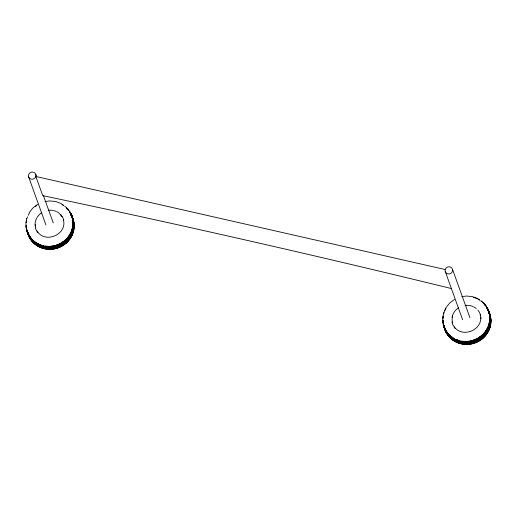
<?xml version="1.0" encoding="UTF-8"?>
<svg xmlns="http://www.w3.org/2000/svg" width="517" height="517" viewBox="0 0 517 517"><rect width="100%" height="100%" fill="white"/><g stroke="black" fill="none" stroke-linecap="round" stroke-linejoin="round"><path stroke-width="0.78" d="M26.684 218.316L25.856 224.223M442.636 319.286L443.47 313.425M452.569 315.997L452.058 319.519L452.53 323.099M443.483 313.392L445.867 307.886L449.635 303.111L454.533 299.388M29.081 212.784L32.849 208.008L37.747 204.286M44.96 201.63L49.535 200.919L55.623 201.514L61.29 203.595M461.746 296.739L466.321 296.028L472.409 296.616L478.076 298.697M465.003 305.657L466.496 305.431M445.234 269.551L35.841 176.465L42.743 195.633C179.438 224.378 315.661 255.392 451.354 288.538M453.803 325.975C461.423 339.333 484.61 329.587 480.131 314.788M59.81 214.038L62.072 216.81M37.017 230.866C44.798 244.418 67.785 234.317 63.345 219.686M452.524 269.338A3.8 3.587 -19.8 0 1 447.877 273.894A3.8 3.587 -19.8 0 1 446.216 267.903A3.8 3.587 -19.8 0 1 452.524 269.338L469.927 317.684M445.221 271.419L462.631 319.764M35.847 174.591A3.8 3.587 -19.8 0 1 31.201 179.153A3.8 3.587 -19.8 0 1 29.547 173.163A3.8 3.587 -19.8 0 1 35.847 174.591L36.668 176.859M43.467 195.743L53.257 222.937M28.551 176.678L45.955 225.024M35.272 224.417L35.744 227.991M37.799 232.708A14.696 13.888 -19.8 0 1 36.972 231.506M36.61 230.879A14.696 13.888 -19.8 0 1 35.531 228.184M35.13 226.032A14.696 13.888 -19.8 0 1 36.688 218.187M37.05 217.534A14.696 13.888 -19.8 0 1 41.774 212.661M48.21 210.296A14.696 13.888 -19.8 0 1 53.516 210.542M54.24 210.729A14.696 13.888 -19.8 0 1 56.366 211.505M57.032 211.834A14.696 13.888 -19.8 0 1 59.494 213.482M60.56 214.477A14.696 13.888 -19.8 0 1 63.785 220.119M70.086 212.112A23.724 22.418 -19.8 0 1 55.584 245.607A23.724 22.418 -19.8 0 1 26.024 224.688M26.147 222.478A23.724 22.418 -19.8 0 1 26.503 220.268M26.858 218.827A23.724 22.418 -19.8 0 1 27.575 216.701M28.183 215.311A23.724 22.418 -19.8 0 1 29.249 213.314M35.35 206.516A23.724 22.418 -19.8 0 1 36.617 205.617M61.504 204.112A23.724 22.418 -19.8 0 1 63.436 205.249M64.664 206.115A23.724 22.418 -19.8 0 1 68.845 210.296M70.144 212.267A23.724 22.418 -19.8 0 1 56.004 245.659A23.724 22.418 -19.8 0 1 26.089 225.574M26.205 222.633A23.724 22.418 -19.8 0 1 26.419 221.153M62.214 204.622A23.724 22.418 -19.8 0 1 63.494 205.404M66.422 207.705A23.724 22.418 -19.8 0 1 68.903 210.451M71.094 214.917A23.724 22.418 -19.8 0 1 58.434 247.811A23.724 22.418 -19.8 0 1 27.33 231.164M71.042 214.762A23.724 22.418 -19.8 0 1 58.744 247.514A23.724 22.418 -19.8 0 1 27.407 231.732M70.907 214.387A23.724 22.418 -19.8 0 1 58.608 247.139A23.724 22.418 -19.8 0 1 27.272 231.357M27.214 231.202A23.724 22.418 -19.8 0 0 58.557 246.984A23.724 22.418 -19.8 0 0 70.848 214.232A23.452 22.16 -19.8 0 1 72.393 218.245M70.667 213.734A23.724 22.418 -19.8 0 1 58.014 246.622A23.724 22.418 -19.8 0 1 26.903 229.975M70.512 213.301A23.724 22.418 -19.8 0 1 58.932 245.762A23.724 22.418 -19.8 0 1 27.22 231.687M27.039 230.983A23.724 22.418 -19.8 0 1 26.742 229.542M26.49 227.338A23.724 22.418 -19.8 0 1 26.451 225.871M66.79 208.732A23.724 22.418 -19.8 0 1 67.837 209.779M69.53 211.576A23.724 22.418 -19.8 0 1 58.757 245.258A23.724 22.418 -19.8 0 1 26.697 229.768M26.457 228.314A23.724 22.418 -19.8 0 1 26.27 225.373M70.28 212.642A23.724 22.418 -19.8 0 1 57.982 245.394A23.724 22.418 -19.8 0 1 26.645 229.613M26.399 228.159A23.724 22.418 -19.8 0 1 26.225 225.948M67.087 208.59A23.724 22.418 -19.8 0 1 69.885 212.028M72.206 217.715A23.452 22.16 -19.8 0 1 72.542 219.124M72.865 221.289A23.452 22.16 -19.8 0 1 68.07 237.187M67.094 238.343A23.452 22.16 -19.8 0 1 64.935 240.463M63.746 241.426A23.452 22.16 -19.8 0 1 50.291 246.422M49.535 246.454A23.452 22.16 -19.8 0 1 45.735 246.266M43.506 245.872A23.452 22.16 -19.8 0 1 42.051 245.491M40.623 245.019A23.452 22.16 -19.8 0 1 35.369 242.26M31.563 238.828A23.452 22.16 -19.8 0 1 27.11 230.582M26.451 227.015A23.452 22.16 -19.8 0 1 26.361 225.561M70.616 213.67A23.452 22.16 -19.8 0 1 71.999 217.03M72.147 217.56A23.452 22.16 -19.8 0 1 72.619 219.686M72.813 221.134A23.452 22.16 -19.8 0 1 72.91 223.312M72.574 226.957A23.452 22.16 -19.8 0 1 71.637 230.511M71.088 231.9A23.452 22.16 -19.8 0 1 69.724 234.556M68.916 235.81A23.452 22.16 -19.8 0 1 66.525 238.744M65.446 239.804A23.452 22.16 -19.8 0 1 56.243 245.142M55.513 245.362A23.452 22.16 -19.8 0 1 54.033 245.737M52.521 246.014A23.452 22.16 -19.8 0 1 50.233 246.26M47.958 246.292A23.452 22.16 -19.8 0 1 44.927 246.002M43.447 245.717A23.452 22.16 -19.8 0 1 33.03 240.25M31.511 238.673A23.452 22.16 -19.8 0 1 29.353 235.739M28.991 235.119A23.452 22.16 -19.8 0 1 27.259 231.118M26.393 226.86A23.452 22.16 -19.8 0 1 26.302 225.406M70.215 212.875A23.452 22.16 -19.8 0 1 71.947 216.869M73.156 220.365A23.452 22.16 -19.8 0 1 73.627 222.484M73.821 223.939A23.452 22.16 -19.8 0 1 73.918 226.116M73.705 229.031A23.452 22.16 -19.8 0 1 73.278 231.202M73.091 231.913A23.452 22.16 -19.8 0 1 72.38 234.014M71.785 235.384A23.452 22.16 -19.8 0 1 70.732 237.355M70.338 237.988A23.452 22.16 -19.8 0 1 69.026 239.83M68.05 240.993A23.452 22.16 -19.8 0 1 65.892 243.113M64.703 244.076A23.452 22.16 -19.8 0 1 48.966 249.097M47.441 249A23.452 22.16 -19.8 0 1 45.935 248.806M44.456 248.515A23.452 22.16 -19.8 0 1 41.573 247.662M40.184 247.1A23.452 22.16 -19.8 0 1 38.846 246.454M38.2 246.105A23.452 22.16 -19.8 0 1 36.94 245.329M35.725 244.47A23.452 22.16 -19.8 0 1 34.044 243.055M30.367 238.544A23.452 22.16 -19.8 0 1 28.273 233.923M72.193 217.631A23.452 22.16 -19.8 0 1 72.955 219.673A23.452 22.16 -19.8 0 0 71.643 216.28M72.671 218.833A23.452 22.16 -19.8 0 1 73.104 220.21M73.285 220.908A23.452 22.16 -19.8 0 1 73.569 222.329M73.821 224.507A23.452 22.16 -19.8 0 1 73.86 225.961M73.647 228.876A23.452 22.16 -19.8 0 1 73.227 231.047M73.039 231.752A23.452 22.16 -19.8 0 1 70.674 237.2M70.286 237.833A23.452 22.16 -19.8 0 1 66.945 241.93M66.402 242.447A23.452 22.16 -19.8 0 1 62.098 245.614M61.439 245.989A23.452 22.16 -19.8 0 1 57.193 247.785M56.463 248.011A23.452 22.16 -19.8 0 1 54.983 248.38M53.471 248.664A23.452 22.16 -19.8 0 1 51.946 248.851M48.152 248.903A23.452 22.16 -19.8 0 1 45.877 248.651M44.404 248.36A23.452 22.16 -19.8 0 1 41.522 247.507M40.126 246.945A23.452 22.16 -19.8 0 1 32.952 241.866M31.989 240.76A23.452 22.16 -19.8 0 1 28.008 233.077M73.304 221.244A23.452 22.16 -19.8 0 1 73.627 223.409M73.731 225.586A23.452 22.16 -19.8 0 1 72.193 233.484M71.598 234.854A23.452 22.16 -19.8 0 1 70.545 236.825M69.297 238.699A23.452 22.16 -19.8 0 1 66.809 241.555M65.11 243.074A23.452 22.16 -19.8 0 1 51.81 248.477M50.298 248.574A23.452 22.16 -19.8 0 1 44.268 247.986M43.538 247.811A23.452 22.16 -19.8 0 1 35.537 243.94M33.851 242.525A23.452 22.16 -19.8 0 1 30.561 238.621M30.173 238.014A23.452 22.16 -19.8 0 1 27.873 232.702A23.452 22.16 -19.8 0 0 29.572 236.734M71.036 215.15A23.452 22.16 -19.8 0 1 72.968 219.835M73.382 221.799A23.452 22.16 -19.8 0 1 73.576 223.254M73.614 226.885A23.452 22.16 -19.8 0 1 73.336 229.076M72.845 231.222A23.452 22.16 -19.8 0 1 70.486 236.67M69.239 238.544A23.452 22.16 -19.8 0 1 68.296 239.733M65.058 242.919A23.452 22.16 -19.8 0 1 61.911 245.084M61.245 245.459A23.452 22.16 -19.8 0 1 57.006 247.255M56.275 247.481A23.452 22.16 -19.8 0 1 54.796 247.85M53.283 248.134A23.452 22.16 -19.8 0 1 51.758 248.322M47.958 248.373A23.452 22.16 -19.8 0 1 45.69 248.121M43.486 247.656A23.452 22.16 -19.8 0 1 37.314 245.039M33.269 241.859A23.452 22.16 -19.8 0 1 30.503 238.466M29.753 237.232A23.452 22.16 -19.8 0 1 27.821 232.547M72.729 219.182A23.452 22.16 -19.8 0 1 73.492 224.934M73.369 227.118A23.452 22.16 -19.8 0 1 54.983 247.268A23.452 22.16 -19.8 0 1 29.941 237.361M70.435 213.87A23.452 22.16 -19.8 0 1 72.529 218.491M72.141 217.366A23.452 22.16 -19.8 0 1 72.574 218.743M72.755 219.441A23.452 22.16 -19.8 0 1 73.156 221.593M73.298 223.047A23.452 22.16 -19.8 0 1 73.278 225.948M73.117 227.409A23.452 22.16 -19.8 0 1 72.697 229.58M72.509 230.291A23.452 22.16 -19.8 0 1 64.722 241.982M63.501 242.912A23.452 22.16 -19.8 0 1 55.939 246.544M53.703 247.068A23.452 22.16 -19.8 0 1 52.185 247.307M46.103 247.294A23.452 22.16 -19.8 0 1 43.874 246.9M43.15 246.719A23.452 22.16 -19.8 0 1 31.938 239.856M31.007 238.725A23.452 22.16 -19.8 0 1 27.485 231.61M70.642 214.057A23.452 22.16 -19.8 0 1 71.611 216.009M72.865 220.371A23.452 22.16 -19.8 0 1 73.117 222.543M73.097 225.451A23.452 22.16 -19.8 0 1 72.826 227.642M72.328 229.794A23.452 22.16 -19.8 0 1 71.333 232.585M70.693 233.936A23.452 22.16 -19.8 0 1 69.162 236.495M66.241 239.966A23.452 22.16 -19.8 0 1 51.241 246.893M49.722 246.984A23.452 22.16 -19.8 0 1 45.923 246.796M42.969 246.221A23.452 22.16 -19.8 0 1 34.962 242.35M32.758 240.431A23.452 22.16 -19.8 0 1 29.986 237.032M29.605 236.424A23.452 22.16 -19.8 0 1 27.304 231.112M72.807 220.216A23.452 22.16 -19.8 0 1 73.059 222.388M73.046 225.296A23.452 22.16 -19.8 0 1 72.884 226.756M72.27 229.638A23.452 22.16 -19.8 0 1 67.727 238.15M65.071 240.838A23.452 22.16 -19.8 0 1 61.336 243.494M60.676 243.869A23.452 22.16 -19.8 0 1 56.431 245.672M55.7 245.892A23.452 22.16 -19.8 0 1 54.22 246.266M52.708 246.544A23.452 22.16 -19.8 0 1 51.183 246.732M48.152 246.822A23.452 22.16 -19.8 0 1 45.115 246.531M42.911 246.066A23.452 22.16 -19.8 0 1 34.904 242.195M32.7 240.276A23.452 22.16 -19.8 0 1 29.928 236.876M29.178 235.649A23.452 22.16 -19.8 0 1 27.246 230.957M70.041 212.784A23.452 22.16 -19.8 0 1 72.341 218.09M480.842 300.778A23.724 22.418 -19.8 0 1 477.042 338.855A23.724 22.418 -19.8 0 1 442.817 320.521M442.869 318.323A23.724 22.418 -19.8 0 1 443.147 316.1M443.644 313.929A23.724 22.418 -19.8 0 1 444.097 312.507M444.963 310.413A23.724 22.418 -19.8 0 1 446.029 308.416M473.352 297.307A23.724 22.418 -19.8 0 1 479.589 299.95M480.978 317.367A14.696 13.888 -19.8 0 1 481.049 318.827M455.044 328.385A14.696 13.888 -19.8 0 1 454.152 327.222M453.396 325.981A14.696 13.888 -19.8 0 1 452.53 323.978M452.317 323.287A14.696 13.888 -19.8 0 1 452.007 321.865M452.032 317.49A14.696 13.888 -19.8 0 1 458.56 307.764M466.521 305.282A14.696 13.888 -19.8 0 1 473.145 306.613M473.818 306.936A14.696 13.888 -19.8 0 1 476.28 308.584M477.844 310.129A14.696 13.888 -19.8 0 1 480.571 315.221M480.9 300.933A23.724 22.418 -19.8 0 1 476.758 339.184A23.724 22.418 -19.8 0 1 442.862 319.945M442.92 318.478A23.724 22.418 -19.8 0 1 443.082 316.999M478.348 299.369A23.724 22.418 -19.8 0 1 479.647 300.106M487.88 310.019A23.724 22.418 -19.8 0 1 475.22 342.913A23.724 22.418 -19.8 0 1 444.116 326.266M487.828 309.864A23.724 22.418 -19.8 0 1 475.168 342.758A23.724 22.418 -19.8 0 1 444.058 326.111M487.693 309.496A23.724 22.418 -19.8 0 1 475.033 342.383A23.724 22.418 -19.8 0 1 443.922 325.736A23.452 22.16 -19.8 0 0 448.84 334.48M488.003 309.967A23.724 22.418 -19.8 0 1 474.981 342.228A23.724 22.418 -19.8 0 1 444 326.305M487.453 308.836A23.724 22.418 -19.8 0 1 474.432 341.86A23.724 22.418 -19.8 0 1 443.58 324.353M487.298 308.403A23.724 22.418 -19.8 0 1 474.638 341.291A23.724 22.418 -19.8 0 1 443.528 324.644M484.106 304.351A23.724 22.418 -19.8 0 1 485.12 305.431M486.316 306.678A23.724 22.418 -19.8 0 1 475.181 340.516A23.724 22.418 -19.8 0 1 443.353 324.146M443.153 322.679A23.724 22.418 -19.8 0 1 443.056 320.475M484.384 304.229A23.724 22.418 -19.8 0 1 476.9 339.553A23.724 22.418 -19.8 0 1 443.431 324.715M443.101 322.524A23.724 22.418 -19.8 0 1 442.998 320.32M488.559 311.447A23.452 22.16 -19.8 0 1 489.328 314.226M489.567 315.667A23.452 22.16 -19.8 0 1 489.741 317.845M489.754 318.569A23.452 22.16 -19.8 0 1 488.927 324.366M487.925 327.158A23.452 22.16 -19.8 0 1 486.936 329.167M486.568 329.814A23.452 22.16 -19.8 0 1 485.321 331.688M484.377 332.877A23.452 22.16 -19.8 0 1 467.077 341.524M466.315 341.556A23.452 22.16 -19.8 0 1 462.521 341.369M459.561 340.8A23.452 22.16 -19.8 0 1 456.013 339.559M452.769 337.782A23.452 22.16 -19.8 0 1 450.417 335.998M443.179 321.387A23.452 22.16 -19.8 0 1 443.14 319.939M486.691 307.512A23.452 22.16 -19.8 0 1 487.725 309.425M488.933 312.669A23.452 22.16 -19.8 0 1 489.269 314.071M489.515 315.512A23.452 22.16 -19.8 0 1 489.689 317.69M489.696 318.414A23.452 22.16 -19.8 0 1 489.638 319.868M489.36 322.059A23.452 22.16 -19.8 0 1 488.869 324.211M488.158 326.311A23.452 22.16 -19.8 0 1 486.878 329.012M486.116 330.292A23.452 22.16 -19.8 0 1 483.311 333.853M482.232 334.906A23.452 22.16 -19.8 0 1 478.58 337.679M477.934 338.073A23.452 22.16 -19.8 0 1 473.029 340.244M472.299 340.464A23.452 22.16 -19.8 0 1 470.819 340.839M469.307 341.123A23.452 22.16 -19.8 0 1 467.019 341.369M464.744 341.401A23.452 22.16 -19.8 0 1 461.713 341.104M458.779 340.438A23.452 22.16 -19.8 0 1 456.647 339.695M454.624 338.758A23.452 22.16 -19.8 0 1 450.359 335.843M448.788 334.325A23.452 22.16 -19.8 0 1 446.139 330.841M445.777 330.221A23.452 22.16 -19.8 0 1 444.045 326.221A23.452 22.16 -19.8 0 0 446.384 331.526M443.844 325.529A23.452 22.16 -19.8 0 1 443.508 324.127M443.179 321.962A23.452 22.16 -19.8 0 1 443.088 320.508M486.633 307.356A23.452 22.16 -19.8 0 1 488.727 311.977M490.607 319.041A23.452 22.16 -19.8 0 1 490.704 321.219M490.491 324.133A23.452 22.16 -19.8 0 1 489.431 328.418M488.882 329.807A23.452 22.16 -19.8 0 1 487.893 331.817M487.124 333.097A23.452 22.16 -19.8 0 1 486.271 334.331M485.334 335.527A23.452 22.16 -19.8 0 1 468.79 344.115M467.271 344.206A23.452 22.16 -19.8 0 1 462.721 343.908M461.242 343.624A23.452 22.16 -19.8 0 1 459.794 343.243M458.359 342.771A23.452 22.16 -19.8 0 1 453.105 340.012M447.942 334.854A23.452 22.16 -19.8 0 1 447.147 333.646M446.785 333.026A23.452 22.16 -19.8 0 1 444.853 328.334M489.89 315.312A23.452 22.16 -19.8 0 1 490.355 317.438M490.549 318.886A23.452 22.16 -19.8 0 1 490.646 321.063M490.316 324.708A23.452 22.16 -19.8 0 1 489.373 328.263M488.823 329.652A23.452 22.16 -19.8 0 1 487.835 331.662M486.652 333.562A23.452 22.16 -19.8 0 1 484.261 336.496M483.188 337.556A23.452 22.16 -19.8 0 1 473.979 342.894M473.249 343.114A23.452 22.16 -19.8 0 1 471.769 343.488M470.257 343.766A23.452 22.16 -19.8 0 1 468.732 343.96M464.932 344.012A23.452 22.16 -19.8 0 1 462.663 343.753M461.183 343.469A23.452 22.16 -19.8 0 1 452.453 339.417M449.247 336.425A23.452 22.16 -19.8 0 1 447.095 333.491M446.727 332.87A23.452 22.16 -19.8 0 1 445.001 328.87M488.3 311.266A23.452 22.16 -19.8 0 1 489.683 314.627M489.935 315.635A23.452 22.16 -19.8 0 1 490.413 318.511M490.387 322.873A23.452 22.16 -19.8 0 1 489.689 326.486M488.979 328.586A23.452 22.16 -19.8 0 1 487.331 331.933M486.516 333.187A23.452 22.16 -19.8 0 1 463.284 343.488M461.054 343.094A23.452 22.16 -19.8 0 1 458.172 342.241M456.776 341.672A23.452 22.16 -19.8 0 1 453.532 339.902M452.317 339.042A23.452 22.16 -19.8 0 1 449.111 336.056M446.959 333.116A23.452 22.16 -19.8 0 1 444.659 327.804M490.032 316.191A23.452 22.16 -19.8 0 1 490.355 318.356M490.336 322.718A23.452 22.16 -19.8 0 1 489.987 324.902M488.92 328.431A23.452 22.16 -19.8 0 1 487.272 331.778M486.465 333.032A23.452 22.16 -19.8 0 1 478.697 340.192M478.031 340.561A23.452 22.16 -19.8 0 1 473.792 342.364M473.061 342.584A23.452 22.16 -19.8 0 1 471.582 342.958M470.069 343.243A23.452 22.16 -19.8 0 1 467.782 343.488M464.744 343.482A23.452 22.16 -19.8 0 1 462.476 343.223M460.996 342.939A23.452 22.16 -19.8 0 1 458.114 342.086M456.724 341.517A23.452 22.16 -19.8 0 1 454.1 340.147M452.86 339.326A23.452 22.16 -19.8 0 1 447.696 334.169M446.901 332.961A23.452 22.16 -19.8 0 1 444.607 327.649M489.515 314.284A23.452 22.16 -19.8 0 1 489.851 315.693M490.097 317.128A23.452 22.16 -19.8 0 1 490.219 321.49M490.064 322.951A23.452 22.16 -19.8 0 1 471.762 342.377A23.452 22.16 -19.8 0 1 447.108 333.071M446.358 331.843A23.452 22.16 -19.8 0 1 444.626 327.843M489.36 313.851A23.452 22.16 -19.8 0 1 489.696 315.254M490.019 317.419A23.452 22.16 -19.8 0 1 490 321.787M489.786 323.248A23.452 22.16 -19.8 0 1 487.305 330.195M486.542 331.475A23.452 22.16 -19.8 0 1 484.248 334.48M483.208 335.572A23.452 22.16 -19.8 0 1 478.361 339.255M477.695 339.624A23.452 22.16 -19.8 0 1 472.725 341.647M470.489 342.176A23.452 22.16 -19.8 0 1 468.971 342.409M463.646 342.487A23.452 22.16 -19.8 0 1 455.05 339.94M454.404 339.585A23.452 22.16 -19.8 0 1 450.242 336.535M448.245 334.402A23.452 22.16 -19.8 0 1 444.471 327.403M488.397 311.118A23.452 22.16 -19.8 0 1 489.153 313.16A23.452 22.16 -19.8 0 0 487.861 309.799M489.515 314.756A23.452 22.16 -19.8 0 1 489.845 316.921M489.942 319.099A23.452 22.16 -19.8 0 1 488.668 326.298M487.809 328.373A23.452 22.16 -19.8 0 1 486.756 330.344M485.508 332.218A23.452 22.16 -19.8 0 1 467.265 342.054M464.227 342.047A23.452 22.16 -19.8 0 1 462.709 341.899M460.479 341.504A23.452 22.16 -19.8 0 1 457.597 340.651M456.207 340.089A23.452 22.16 -19.8 0 1 452.957 338.312M451.748 337.459A23.452 22.16 -19.8 0 1 447.179 332.741M486.885 308.042A23.452 22.16 -19.8 0 1 489.179 313.354M489.463 314.601A23.452 22.16 -19.8 0 1 489.845 317.496M489.761 321.128A23.452 22.16 -19.8 0 1 489.554 322.589M489.056 324.741A23.452 22.16 -19.8 0 1 486.697 330.189M485.45 332.063A23.452 22.16 -19.8 0 1 478.774 338.208M477.456 338.971A23.452 22.16 -19.8 0 1 471.006 341.369M469.494 341.653A23.452 22.16 -19.8 0 1 467.969 341.84M464.169 341.892A23.452 22.16 -19.8 0 1 461.901 341.634M460.421 341.349A23.452 22.16 -19.8 0 1 453.532 338.557M452.291 337.737A23.452 22.16 -19.8 0 1 447.127 332.58M446.333 331.371A23.452 22.16 -19.8 0 1 444.032 326.059"/></g></svg>
